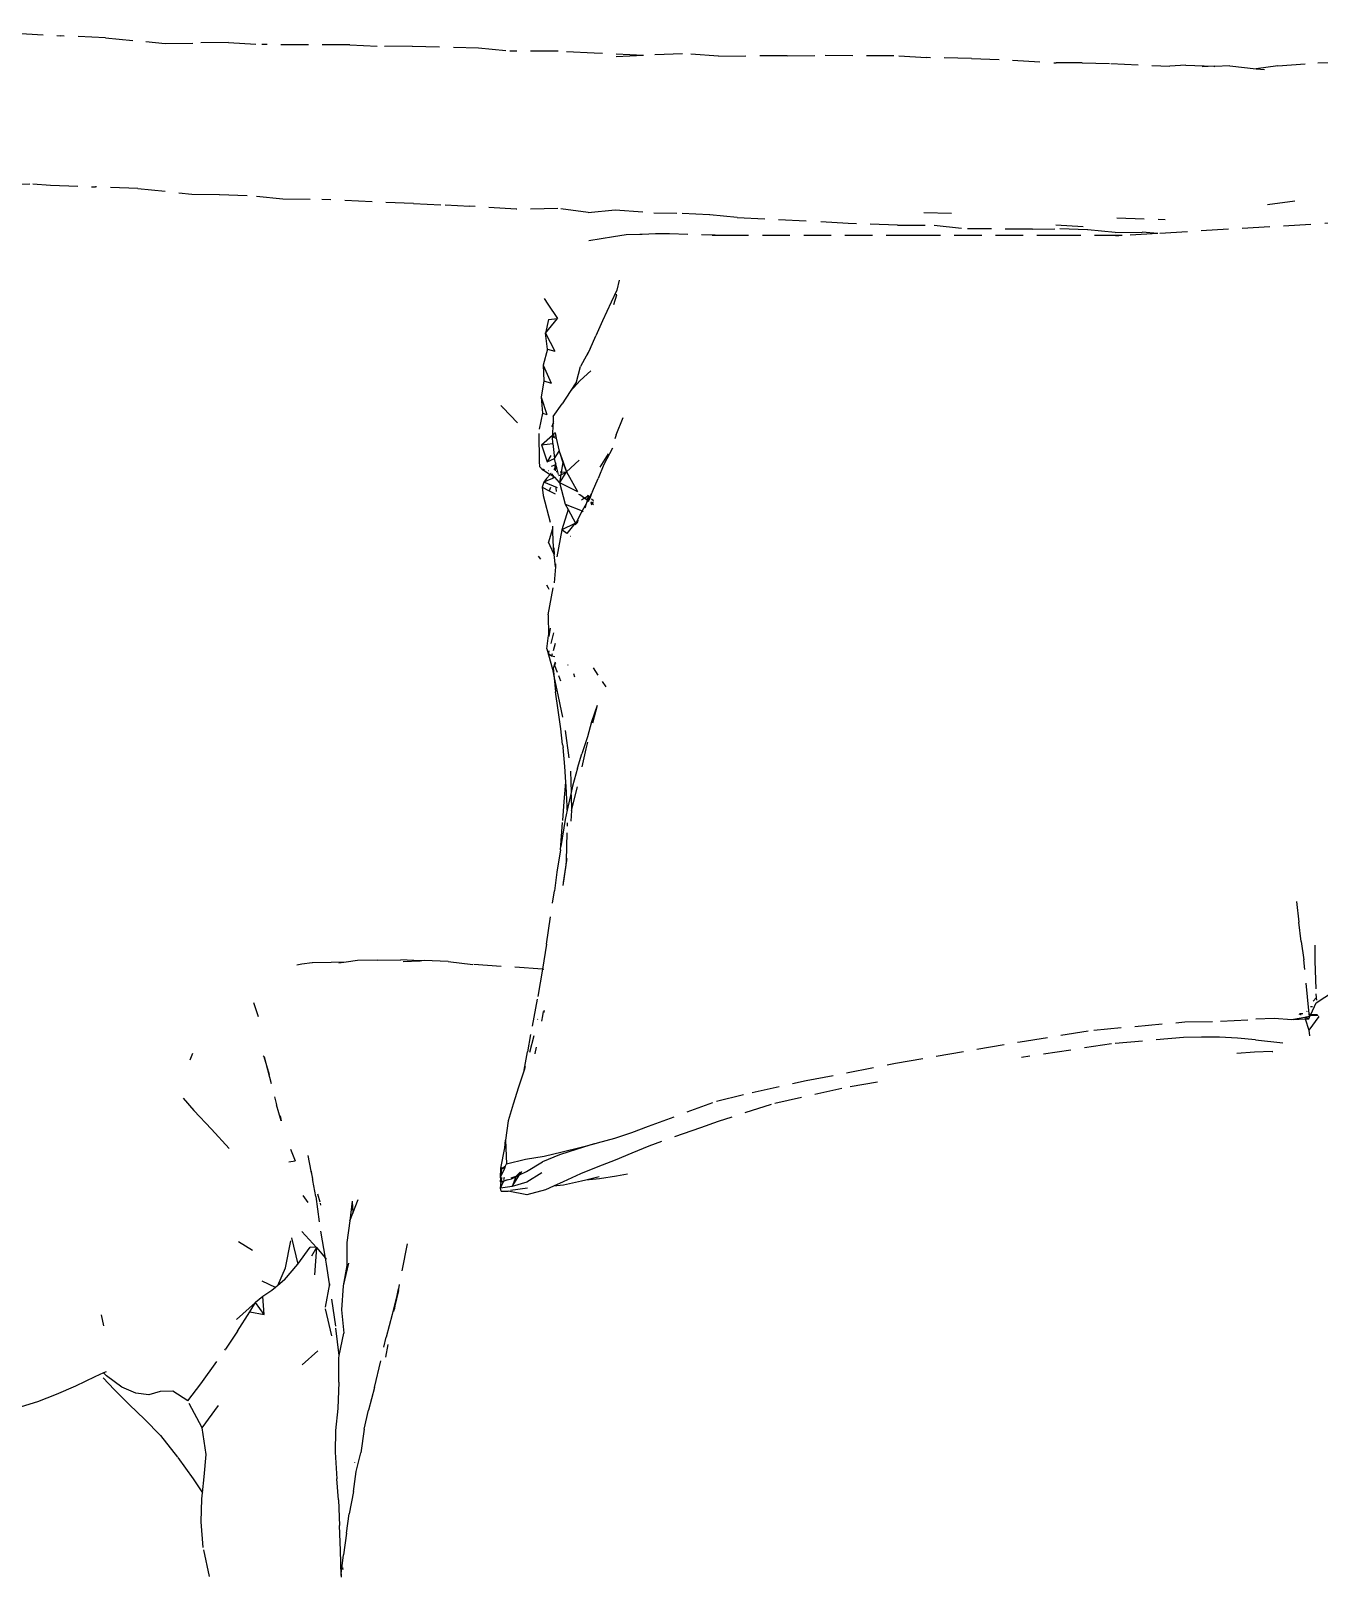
# Model space of a CAD drawing. Header units: millimetres. Extents: x 0 to 460473, y -68369 to 85219.
# Drawn here: x 230859.5 to 231152.2, y -39148.6 to -38797.5 of the extents above; entities that cross this region are included whole.
import ezdxf

# ---------------------------------------------------------------- set-up
doc = ezdxf.new("R2010")
doc.units = ezdxf.units.MM
doc.header["$LTSCALE"] = 50
doc.linetypes.add('HIDDEN2', pattern=[0.1875, 0.125, -0.0625])
doc.layers.add('hid', color=8, linetype='HIDDEN2')

msp = doc.modelspace()

# ---------------------------------------------------------------- linework, layer by layer
at = {"layer": 'hid'}
for p, q in [((230846.6980527, -38797.5183298), (230866.32699302, -38798.64749144)), ((230876.47734594, -38799.11008776), (230866.32699302, -38798.64749144)), ((230876.47734594, -38799.11008776), (230885.64058037, -38799.92663027)), ((230885.64058037, -38799.92663027), (230890.04483499, -38800.41655577)), ((230890.04483499, -38800.41655577), (230897.51581272, -38800.26457888)), ((230904.39583176, -38800.18859043), (230897.51581272, -38800.26457888)), ((230904.39583176, -38800.18859043), (230912.02242362, -38800.63252293)), ((230931.94909312, -38800.69717977), (230912.02242362, -38800.63252293)), ((230931.94909312, -38800.69717977), (230938.84542352, -38801.04546014)), ((230946.13285158, -38800.9904685), (230938.84542352, -38801.04546014)), ((230946.13285158, -38800.9904685), (230961.23979551, -38801.37974264)), ((230961.23979551, -38801.37974264), (230968.31855067, -38802.09363409)), ((230979.29722069, -38802.14129351), (230968.31855067, -38802.09363409)), ((230987.47108678, -38802.55989653), (230979.29722069, -38802.14129351)), ((230998.73515926, -38803.11388596), (230987.47108678, -38802.55989653)), ((230998.73515926, -38803.11388596), (230991.88415328, -38803.43776304)), ((231007.54212119, -38802.69754226), (230998.73515926, -38803.11388596)), ((231015.70623797, -38803.27745408), (231007.54212119, -38802.69754226)), ((231015.70623797, -38803.27745408), (231023.93166296, -38803.15747233)), ((231031.34264489, -38803.21079755), (231023.93166296, -38803.15747233)), ((231031.34264489, -38803.21079755), (231039.97491644, -38803.05082188)), ((231039.97491644, -38803.05082188), (231056.73436985, -38803.14614072)), ((231056.73436985, -38803.14614072), (231063.10029983, -38803.58874008)), ((231073.24765296, -38803.78537685), (231063.10029983, -38803.58874008)), ((231073.24765296, -38803.78537685), (231082.53350382, -38804.13265738)), ((231082.53350382, -38804.13265738), (231092.45531023, -38804.77655947)), ((231151.87365651, -38804.77689275), (231159.0105326, -38804.65924397)), ((231098.34427355, -38804.80922117), (231092.45531023, -38804.77655947)), ((231098.34427355, -38804.80922117), (231104.84425666, -38804.89420824)), ((231104.84425666, -38804.89420824), (231118.29587881, -38805.55444118)), ((231121.90125177, -38805.27481704), (231118.29587881, -38805.55444118)), ((231121.90125177, -38805.27481704), (231128.31780321, -38805.56010699)), ((231128.31780321, -38805.56010699), (231125.61799195, -38805.66242476)), ((231128.31780321, -38805.56010699), (231128.52555099, -38805.58021324)), ((231131.92411361, -38805.48411854), (231128.52555099, -38805.58021324)), ((231131.92411361, -38805.48411854), (231137.89098795, -38806.11376724)), ((231142.8002283, -38805.45545623), (231137.89098795, -38806.11376724)), ((231137.89098795, -38806.11376724), (231139.76631539, -38806.31165938)), ((231142.8002283, -38805.45545623), (231151.87365651, -38804.77689275)), ((230852.99554997, -38832.34170132), (230859.96312539, -38832.26238005)), ((230859.96312539, -38832.26238005), (230863.95228402, -38832.53167243)), ((230863.95228402, -38832.53167243), (230874.19263066, -38832.95194186)), ((230883.83076939, -38833.29422315), (230874.19263066, -38832.95194186)), ((230883.83076939, -38833.29422315), (230896.06335176, -38834.59669177)), ((230896.06335176, -38834.59669177), (230902.38390991, -38834.68767793)), ((230902.38390991, -38834.68767793), (230910.74995007, -38835.03695815)), ((230910.74995007, -38835.03695815), (230916.75290543, -38835.63653365)), ((230916.75290543, -38835.63653365), (230925.61053622, -38835.82183881)), ((230946.4215814, -38836.76969468), (230925.61053622, -38835.82183881)), ((231140.48701501, -38836.94633449), (231148.32321721, -38835.92715613)), ((230946.4215814, -38836.76969468), (230953.67357444, -38837.03865378)), ((230953.67357444, -38837.03865378), (230959.27343298, -38837.36327109)), ((230969.78544812, -38838.0431677), (230959.27343298, -38837.36327109)), ((230979.26253561, -38837.88452516), (230969.78544812, -38838.0431677)), ((230986.10112005, -38838.74972693), (230979.26253561, -38837.88452516)), ((230986.10112005, -38838.74972693), (230992.28837502, -38838.13482043)), ((230992.28837502, -38838.13482043), (231001.02020211, -38838.83204775)), ((231001.02020211, -38838.83204775), (231006.23440011, -38838.95736203)), ((231013.71325229, -38839.29131125), (231006.23440011, -38838.95736203)), ((231020.01487427, -38839.8858875), (231013.71325229, -38839.29131125)), ((231068.6409125, -38839.02501841), (231060.62697273, -38838.76472465)), ((231187.76883704, -38839.26488223), (231115.51211616, -38843.556149)), ((231020.01487427, -38839.8858875), (231037.01412341, -38840.73442515)), ((231045.23017406, -38841.26201159), (231037.01412341, -38840.73442515)), ((231056.43589071, -38841.6749488), (231045.23017406, -38841.26201159)), ((231056.43589071, -38841.6749488), (231064.73218575, -38841.64728634)), ((231064.73218575, -38841.64728634), (231072.27028379, -38842.46349556)), ((231087.10518423, -38842.59214267), (231072.27028379, -38842.46349556)), ((231087.10518423, -38842.59214267), (231092.12983298, -38842.49049146)), ((231099.53612773, -38842.69646014), (231092.12983298, -38842.49049146)), ((231092.35875448, -38841.59862707), (231099.36738953, -38841.98790121)), ((231105.87787191, -38843.30470098), (231099.53612773, -38842.69646014)), ((231105.87787191, -38843.30470098), (231112.00738091, -38843.2697063)), ((231106.22322276, -38839.97787352), (231117.20189279, -38840.38581149)), ((231115.51211616, -38843.556149), (231112.00738091, -38843.2697063)), ((230991.90559674, -38844.34427654), (230986.29216132, -38845.19252348)), ((230994.73514316, -38843.8416863), (230991.90559674, -38844.34427654)), ((230997.83864361, -38843.76769755), (230994.73514316, -38843.8416863)), ((230998.3802279, -38843.78252863), (230997.83864361, -38843.76769755)), ((231001.44553567, -38843.64221663), (230998.3802279, -38843.78252863)), ((231004.63811439, -38843.65938068), (231001.44553567, -38843.64221663)), ((231018.11958801, -38843.99306912), (231004.63811439, -38843.65938068)), ((231018.11958801, -38843.99306912), (231014.30018437, -38843.98999708)), ((231060.08724502, -38844.02682481), (231018.11958801, -38843.99306912)), ((231094.3078853, -38843.99582952), (231060.08724502, -38844.02682481)), ((231107.42260164, -38844.03657856), (231094.3078853, -38843.99582952)), ((231107.42260164, -38844.03657856), (231106.00149076, -38844.12097716)), ((231115.51211616, -38843.556149), (231107.42260164, -38844.03657856)), ((230992.62875455, -38856.43093868), (230991.36483883, -38859.11886329)), ((230992.53761156, -38857.55010183), (230992.57157082, -38857.35562294)), ((230993.13665947, -38854.11945682), (230992.62875455, -38856.43093868)), ((230976.12502047, -38858.2838236), (230976.96253672, -38859.62911904)), ((230976.96253672, -38859.62911904), (230979.17631526, -38862.84696307)), ((230991.36483883, -38859.11886329), (230989.41323281, -38863.40687793)), ((230992.53761156, -38857.55010183), (230991.88955375, -38859.72317598)), ((230976.46469367, -38866.15862618), (230979.17631526, -38862.84696307)), ((230977.15056527, -38863.08409368), (230976.46469367, -38866.15862618)), ((230977.15056527, -38863.08409368), (230979.17631526, -38862.84696307)), ((230989.41323281, -38863.40687793), (230987.87189078, -38866.76703366)), ((230976.85899554, -38869.8284015), (230976.46469367, -38866.15862618)), ((230976.46469367, -38866.15862618), (230978.54607455, -38870.2586694)), ((230986.56413345, -38869.76747627), (230987.87189078, -38866.76703366)), ((230976.85899554, -38869.8284015), (230975.89776318, -38873.44251861)), ((230976.85899554, -38869.8284015), (230978.54607455, -38870.2586694)), ((230986.56413345, -38869.76747627), (230984.41098832, -38873.77963401)), ((230986.00468214, -38871.05104892), (230986.56413345, -38869.76747627)), ((230975.89776318, -38873.44251861), (230976.05748672, -38876.99531171)), ((230975.89776318, -38873.44251861), (230977.71746109, -38877.56672483)), ((230983.50529604, -38877.24110767), (230984.41098832, -38873.77963401)), ((230984.33062214, -38876.97014887), (230986.73893955, -38874.71649156)), ((230976.05748672, -38876.99531171), (230975.42728399, -38880.74424166)), ((230976.05748672, -38876.99531171), (230977.71746109, -38877.56672483)), ((230982.06061666, -38879.42127616), (230984.33062214, -38876.97014887)), ((230983.50529604, -38877.24110767), (230982.06061666, -38879.42127616)), ((230975.42728399, -38880.74424166), (230975.77330406, -38884.37768917)), ((230975.42728399, -38880.74424166), (230976.70021973, -38884.65264736)), ((230982.06061666, -38879.42127616), (230980.21712128, -38882.2548453)), ((230966.75520543, -38883.0560568), (230966.29514702, -38882.64135417)), ((230966.68225863, -38883.06731557), (230966.75520543, -38883.0560568)), ((230970.04314904, -38886.54385979), (230966.75520543, -38883.0560568)), ((230975.77330406, -38884.37768917), (230974.97849545, -38887.99497247)), ((230975.77330406, -38884.37768917), (230976.70021973, -38884.65264736)), ((230978.2054371, -38885.11924308), (230978.17528637, -38886.30094417)), ((230978.2054371, -38885.11924308), (230980.21712128, -38882.2548453)), ((230992.5007117, -38889.291442), (230994.09302767, -38885.38486935)), ((230975.0399333, -38895.24570328), (230974.97849545, -38887.99497247)), ((230977.83830157, -38887.37278624), (230978.12817093, -38886.91234943)), ((230978.00549084, -38889.75937085), (230978.49686649, -38888.94682773)), ((230978.12817093, -38886.91234943), (230978.02219991, -38889.37160555)), ((230978.02219991, -38889.37160555), (230978.49686649, -38888.94682773)), ((230978.17528637, -38886.30094417), (230978.12817093, -38886.91234943)), ((230978.12817093, -38886.91234943), (230978.357227, -38886.54851019)), ((230978.34445621, -38886.42825933), (230978.17528637, -38886.30094417)), ((230978.61040141, -38888.81894572), (230978.49686649, -38888.94682773)), ((230978.61040141, -38888.81894572), (230978.76675839, -38889.56477535)), ((230975.55842845, -38891.57642788), (230978.02219991, -38889.37160555)), ((230975.55842845, -38891.57642788), (230978.11886274, -38891.28813839)), ((230975.55842845, -38891.57642788), (230976.85012247, -38895.39201436)), ((230978.02219991, -38889.37160555), (230978.00549084, -38889.75937085)), ((230978.76675839, -38889.56477535), (230978.00549084, -38889.75937085)), ((230978.11886274, -38891.28813839), (230978.00549084, -38889.75937085)), ((230978.00549084, -38889.75937085), (230978.87969491, -38890.06697697)), ((230978.14277141, -38891.26926059), (230978.11886274, -38891.28813839)), ((230978.11886274, -38891.28813839), (230978.45507191, -38894.70411896)), ((230978.76675839, -38889.56477535), (230978.87969491, -38890.06697697)), ((230978.87969491, -38890.06697697), (230979.56064596, -38893.01528636)), ((230991.64523384, -38892.32631386), (230989.66755512, -38896.07141106)), ((230992.36297781, -38889.78006331), (230992.18328722, -38890.23746482)), ((230992.5007117, -38889.291442), (230992.36297781, -38889.78006331)), ((230975.17628702, -38896.56733565), (230975.0399333, -38895.24570328)), ((230976.85012247, -38895.39201436), (230978.45507191, -38894.70411896)), ((230977.62471818, -38893.98406179), (230976.88902317, -38895.26618589)), ((230978.45507191, -38894.70411896), (230979.56064596, -38893.01528636)), ((230978.70208281, -38895.65572894), (230978.45507191, -38894.70411896)), ((230978.70208281, -38895.65572894), (230978.63031719, -38896.10902062)), ((230978.75347149, -38895.85370395), (230978.70208281, -38895.65572894)), ((230978.75347149, -38895.85370395), (230978.73078343, -38896.07015246)), ((230978.80245767, -38896.04242328), (230978.75347149, -38895.85370395)), ((230979.56064596, -38893.01528636), (230980.35082001, -38895.59431693)), ((230979.56064596, -38893.01528636), (230980.42995257, -38895.5209706)), ((230980.35082001, -38895.59431693), (230980.01438355, -38897.75944857)), ((230980.42995257, -38895.5209706), (230980.35082001, -38895.59431693)), ((230980.35082001, -38895.59431693), (230981.19286196, -38897.67833338)), ((230980.42995257, -38895.5209706), (230981.19286196, -38897.67833338)), ((230981.19286196, -38897.67833338), (230984.07415834, -38895.0329023)), ((230990.678107, -38893.59312123), (230988.79290703, -38896.64082447)), ((230975.77054341, -38897.21540377), (230975.17628702, -38896.56733565)), ((230975.86308694, -38897.05412458), (230975.77054341, -38897.21540377)), ((230975.77054341, -38897.21540377), (230975.9776084, -38897.13529491)), ((230976.17547291, -38897.275537), (230975.77054341, -38897.21540377)), ((230975.77054341, -38897.21540377), (230976.23273026, -38897.50217793)), ((230976.67101879, -38899.23704906), (230976.03349607, -38900.01281174)), ((230976.23273026, -38897.50217793), (230977.50300922, -38898.2903509)), ((230977.50300922, -38898.2903509), (230976.67101879, -38899.23704906)), ((230976.78591326, -38899.69183421), (230978.06752628, -38899.14510432)), ((230977.10813009, -38897.44582209), (230977.07115887, -38897.43945327)), ((230977.50300922, -38898.2903509), (230977.5072595, -38898.21947852)), ((230977.5422907, -38898.24430788), (230977.50300922, -38898.2903509)), ((230977.50300922, -38898.2903509), (230978.17170272, -38898.69042151)), ((230977.6418049, -38898.05575839), (230977.66031759, -38898.03323142)), ((230977.69284724, -38898.06783601), (230977.67373266, -38898.09024078)), ((230977.76845071, -38898.14826192), (230978.19354567, -38898.59508695)), ((230977.76943359, -38896.44207742), (230978.63031719, -38896.10902062)), ((230978.17170272, -38898.69042151), (230978.06752628, -38899.14510432)), ((230978.06752628, -38899.14510432), (230978.52937408, -38898.94808228)), ((230978.19354567, -38898.59508695), (230978.17170272, -38898.69042151)), ((230978.17170272, -38898.69042151), (230978.33970051, -38898.80949471)), ((230978.52937408, -38898.94808228), (230978.33970051, -38898.80949471)), ((230978.38763438, -38897.14820379), (230978.48444291, -38897.03040337)), ((230978.48444291, -38897.03040337), (230978.45382313, -38897.22380644)), ((230978.47245881, -38897.24509264), (230978.51119544, -38897.20869007)), ((230978.63031719, -38896.10902062), (230978.48444291, -38897.03040337)), ((230978.48444291, -38897.03040337), (230978.57817763, -38896.91634329)), ((230978.51119544, -38897.20869007), (230978.49655009, -38897.27261038)), ((230978.57817763, -38896.91634329), (230978.51119544, -38897.20869007)), ((230978.51119544, -38897.20869007), (230978.68872272, -38897.04185967)), ((230979.64712029, -38900.1229656), (230978.52937408, -38898.94808228)), ((230978.57817763, -38896.91634329), (230978.63588179, -38896.84612659)), ((230978.63031719, -38896.10902062), (230978.73078343, -38896.07015246)), ((230978.69597894, -38896.40219409), (230978.63588179, -38896.84612659)), ((230978.68368046, -38897.48635596), (230978.68872272, -38897.04185967)), ((230978.68872272, -38897.04185967), (230978.69597894, -38896.40219409)), ((230978.68872272, -38897.04185967), (230978.98870735, -38896.75995057)), ((230978.73078343, -38896.07015246), (230978.69597894, -38896.40219409)), ((230978.73078343, -38896.07015246), (230978.80245767, -38896.04242328)), ((230978.98870735, -38896.75995057), (230978.80245767, -38896.04242328)), ((230979.23282087, -38897.7003984), (230978.84544747, -38897.67113079)), ((230979.23282087, -38897.7003984), (230978.98870735, -38896.75995057)), ((230979.38527824, -38898.28774071), (230979.23282087, -38897.7003984)), ((230979.48366585, -38898.54098604), (230979.9227032, -38898.34945605)), ((230981.08903728, -38897.84064295), (230979.64712029, -38900.1229656)), ((230979.9227032, -38898.34945605), (230979.64712029, -38900.1229656)), ((230980.01438355, -38897.75944857), (230979.74557883, -38897.7391393)), ((230980.01438355, -38897.75944857), (230979.9227032, -38898.34945605)), ((230979.9227032, -38898.34945605), (230981.08903728, -38897.84064295)), ((230981.08903728, -38897.84064295), (230980.01438355, -38897.75944857)), ((230981.19286196, -38897.67833338), (230981.08903728, -38897.84064295)), ((230981.19286196, -38897.67833338), (230983.71942039, -38902.1751496)), ((230987.14112712, -38902.19964588), (230988.37096886, -38899.19926878)), ((230989.66755512, -38896.07141106), (230988.37096886, -38899.19926878)), ((230976.03349607, -38900.01281174), (230975.68352324, -38901.20996303)), ((230975.68352324, -38901.20996303), (230975.8966883, -38903.0783456)), ((230975.68352324, -38901.20996303), (230977.25933921, -38902.01003594)), ((230976.03349607, -38900.01281174), (230976.78591326, -38899.69183421)), ((230979.12767022, -38901.32277921), (230976.03349607, -38900.01281174)), ((230977.5399895, -38901.27077328), (230977.25933921, -38902.01003594)), ((230977.25933921, -38902.01003594), (230978.63549048, -38902.70873514)), ((230978.76873949, -38901.31102211), (230978.83598795, -38902.14414333)), ((230979.64712029, -38900.1229656), (230980.89602023, -38905.04487991)), ((230979.64712029, -38900.1229656), (230983.71942039, -38902.1751496)), ((230984.21456718, -38902.95853049), (230984.02080595, -38902.86053735)), ((230985.32099888, -38903.68290631), (230984.21456718, -38902.95853049)), ((230986.91440412, -38902.62303459), (230986.46627765, -38903.42274292)), ((230986.91440412, -38902.62303459), (230986.55912268, -38903.50580601)), ((230987.14112712, -38902.19964588), (230986.91440412, -38902.62303459)), ((230975.8966883, -38903.0783456), (230977.91319187, -38910.85646998)), ((230981.56644569, -38906.27824269), (230980.14223843, -38910.86082888)), ((230980.89602023, -38905.04487991), (230981.56644569, -38906.27824269)), ((230980.89602023, -38905.04487991), (230984.78697813, -38906.59584782)), ((230981.56644569, -38906.27824269), (230983.23271577, -38909.34363269)), ((230985.32099888, -38903.68290631), (230984.58222372, -38904.1372703)), ((230985.65343172, -38904.97780879), (230984.78697813, -38906.59584782)), ((230984.856861, -38903.27164954), (230985.36426046, -38903.65629942)), ((230985.36426046, -38903.65629942), (230985.32099888, -38903.68290631)), ((230985.91233443, -38904.07005101), (230985.32099888, -38903.68290631)), ((230986.17203382, -38903.15949993), (230985.36426046, -38903.65629942)), ((230985.36426046, -38903.65629942), (230985.91233443, -38904.07005101)), ((230985.65343172, -38904.97780879), (230985.37740433, -38905.94560866)), ((230985.91233443, -38904.07005101), (230985.65343172, -38904.97780879)), ((230986.08055614, -38904.18018501), (230985.65343172, -38904.97780879)), ((230986.17203382, -38903.15949993), (230985.91233443, -38904.07005101)), ((230986.08055614, -38904.18018501), (230985.91233443, -38904.07005101)), ((230986.17203382, -38903.15949993), (230985.98078699, -38903.04911282)), ((230986.09817555, -38904.14728205), (230986.08055614, -38904.18018501)), ((230986.23103498, -38904.27870282), (230986.08055614, -38904.18018501)), ((230986.08055614, -38904.18018501), (230986.21817868, -38904.30363858)), ((230986.08055614, -38904.18018501), (230986.24528866, -38904.25105673)), ((230986.47166427, -38903.46995272), (230986.09817555, -38904.14728205)), ((230986.21817868, -38904.30363858), (230986.11094435, -38904.51162766)), ((230986.46627765, -38903.42274292), (230986.17203382, -38903.15949993)), ((230986.23103498, -38904.27870282), (230986.21817868, -38904.30363858)), ((230986.24528866, -38904.25105673), (230986.23103498, -38904.27870282)), ((230986.55912268, -38903.50580601), (230986.24528866, -38904.25105673)), ((230986.44407615, -38903.22816282), (230986.46627765, -38903.42274292)), ((230986.46627765, -38903.42274292), (230986.47166427, -38903.46995272)), ((230986.47166427, -38903.46995272), (230986.55912268, -38903.50580601)), ((230986.55912268, -38903.50580601), (230986.60730032, -38903.54890776)), ((230986.68651554, -38904.65867584), (230987.05257293, -38904.92928147)), ((230986.97446396, -38904.7654224), (230986.70407974, -38904.58840308)), ((230986.89872839, -38903.80963165), (230987.32953249, -38904.19504724)), ((230986.90781912, -38905.18078468), (230987.05257293, -38904.92928147)), ((230987.08284931, -38904.87667762), (230986.97446396, -38904.7654224)), ((230987.05257293, -38904.92928147), (230987.08284931, -38904.87667762)), ((230987.05257293, -38904.92928147), (230987.34390938, -38905.14465012)), ((230987.08284931, -38904.87667762), (230987.33326514, -38904.44159141)), ((230987.34390938, -38905.14465012), (230987.08284931, -38904.87667762)), ((230987.34339332, -38905.11056445), (230987.08284931, -38904.87667762)), ((230983.12315549, -38909.4756491), (230980.14223843, -38910.86082888)), ((230983.12315549, -38909.4756491), (230981.25092956, -38911.7419153)), ((230983.23271577, -38909.34363269), (230983.12315549, -38909.4756491)), ((230983.16898893, -38909.76643854), (230983.64957079, -38909.2739477)), ((230983.46621919, -38909.06226903), (230983.23271577, -38909.34363269)), ((230983.96251902, -38908.76562451), (230983.35358896, -38909.3291018)), ((230984.78697813, -38906.59584782), (230983.46621919, -38909.06226903)), ((230983.64957079, -38909.2739477), (230983.57679906, -38909.20458073)), ((230983.64957079, -38909.2739477), (230983.76611446, -38909.15451604)), ((230983.68752541, -38909.31012654), (230983.64957079, -38909.2739477)), ((230984.78697813, -38906.59584782), (230985.01286299, -38906.68588738)), ((230977.91319187, -38910.85646998), (230977.11403278, -38913.65807021)), ((230978.02952378, -38910.44864692), (230977.91319187, -38910.85646998)), ((230977.91319187, -38910.85646998), (230978.06082684, -38911.42664183)), ((230978.01683727, -38910.05228516), (230978.02952378, -38910.44864692)), ((230978.02952378, -38910.44864692), (230978.06082684, -38911.42664183)), ((230978.06082684, -38911.42664183), (230978.17122278, -38914.87571839)), ((230980.14223843, -38910.86082888), (230978.73606462, -38918.61414994)), ((230981.25092956, -38911.7419153), (230980.14223843, -38910.86082888)), ((230982.11327418, -38912.42722802), (230982.06279992, -38912.38711569)), ((230975.36564141, -38917.52614871), (230974.86576777, -38916.8919586)), ((230978.33825263, -38916.3391867), (230977.11403278, -38913.65807021)), ((230978.17122278, -38914.87571839), (230978.33825263, -38916.3391867)), ((230978.33005909, -38914.99244684), (230978.38769997, -38916.44747939)), ((230978.38769997, -38916.44747939), (230978.33825263, -38916.3391867)), ((230978.67654536, -38919.30321183), (230978.38769997, -38916.44747939)), ((230978.67654536, -38919.30321183), (230978.40022034, -38922.91682902)), ((230978.73606462, -38918.61414994), (230978.67654536, -38919.30321183)), ((230977.09583754, -38924.11164733), (230976.73266855, -38923.43774325)), ((230977.07727079, -38930.19822183), (230978.40022034, -38922.91682902)), ((230977.28716472, -38924.41639498), (230977.09583754, -38924.11164733)), ((230977.07727079, -38930.19822183), (230977.14572586, -38934.90900552)), ((230977.52564325, -38933.19543275), (230977.19838994, -38935.08581518)), ((230977.68667554, -38936.72514148), (230978.3058032, -38934.3020978)), ((230976.70823258, -38937.91721476), (230977.14572586, -38934.90900552)), ((230976.70823258, -38937.91721476), (230978.00188481, -38942.56050872)), ((230978.65807345, -38936.70535426), (230978.17035084, -38938.34898956)), ((230977.09368944, -38939.04587648), (230977.25665689, -38938.40808033)), ((230977.80053015, -38939.59529293), (230977.09368944, -38939.04587648)), ((230977.96475273, -38939.04185943), (230977.80053015, -38939.59529293)), ((230978.56143326, -38939.75792498), (230977.80053015, -38939.59529293)), ((230978.45992783, -38941.53899738), (230978.20346733, -38942.29554901)), ((230978.45992783, -38941.53899738), (230978.73917349, -38940.84260421)), ((230978.80994635, -38941.27450339), (230978.45992783, -38941.53899738)), ((230979.13504465, -38943.25845138), (230978.45992783, -38941.53899738)), ((230981.62125341, -38941.67291085), (230981.53188698, -38941.56723414)), ((230978.00188481, -38942.56050872), (230978.41559376, -38944.47627623)), ((230978.20346733, -38942.29554901), (230978.41559376, -38944.47627623)), ((230978.41559376, -38944.47627623), (230979.03061956, -38947.32428435)), ((230978.41559376, -38944.47627623), (230978.72512931, -38947.65840021)), ((230979.93012017, -38945.28342801), (230979.4479415, -38944.05536788)), ((230983.09060783, -38944.33257752), (230982.86724462, -38943.60829466)), ((230988.43717545, -38943.90988411), (230987.35426476, -38942.21632908)), ((230979.32736222, -38951.88025825), (230978.72512931, -38947.65840021)), ((230979.03061956, -38947.32428435), (230980.91204261, -38956.49455661)), ((230989.33147728, -38945.30811132), (230990.17586684, -38946.54695035)), ((230979.92449319, -38956.12361302), (230979.32736222, -38951.88025825)), ((230988.17695256, -38950.76176166), (230986.87196545, -38954.51202474)), ((230988.17695256, -38950.76176166), (230987.10260553, -38954.83104657)), ((230986.87196545, -38954.51202474), (230986.00078469, -38957.88634498)), ((230980.33038916, -38959.6565758), (230979.92449319, -38956.12361302)), ((230980.91204261, -38956.49455661), (230982.12165164, -38965.70732241)), ((230986.00078469, -38957.88634498), (230984.68448416, -38961.7452582)), ((230985.96135051, -38959.15375765), (230985.57883662, -38960.60259862)), ((230980.33038916, -38959.6565758), (230980.42362906, -38960.35013701)), ((230980.84030679, -38964.66681396), (230980.42362906, -38960.35013701)), ((230983.72081806, -38965.03842412), (230984.68448416, -38961.7452582)), ((230985.57883662, -38960.60259862), (230984.68375082, -38964.69884072)), ((230981.0525786, -38968.17728017), (230980.84030679, -38964.66681396)), ((230982.12165164, -38965.70732241), (230982.26058001, -38970.54623425)), ((230983.72081806, -38965.03842412), (230982.58534063, -38969.08297578)), ((230980.67962064, -38972.60860635), (230981.0525786, -38968.17728017)), ((230981.15806809, -38969.13080185), (230981.0525786, -38968.17728017)), ((230981.36381471, -38973.65478061), (230981.15806809, -38969.13080185)), ((230982.58534063, -38969.08297578), (230982.26058001, -38970.54623425)), ((230982.37864957, -38974.65862797), (230983.68285196, -38969.26624014)), ((230980.34622331, -38976.93628163), (230980.67962064, -38972.60860635)), ((230982.26058001, -38970.54623425), (230981.37352986, -38974.54297397)), ((230982.27708212, -38971.12100681), (230982.37864957, -38974.65862797)), ((230980.90248846, -38976.66532283), (230979.81638396, -38983.58910922)), ((230981.37352986, -38974.54297397), (230980.90248846, -38976.66532283)), ((230981.37352986, -38974.54297397), (230981.36381471, -38973.65478061)), ((230982.37864957, -38974.65862797), (230982.17398662, -38977.06343931)), ((230979.81638396, -38983.58910922), (230980.34622331, -38976.93628163)), ((230981.18270921, -38985.97349902), (230981.41322008, -38978.17159379)), ((230981.41322008, -38978.17159379), (230981.40555725, -38977.47103074)), ((230979.81638396, -38983.58910922), (230979.01918396, -38988.67116393)), ((230981.18270921, -38985.97349902), (230980.4160303, -38991.0396695)), ((230980.48316747, -38991.72624043), (230981.15059103, -38987.06057549)), ((230981.15059103, -38987.06057549), (230981.18270921, -38985.97349902)), ((230981.24733024, -38985.54648691), (230981.18270921, -38985.97349902)), ((230979.01918396, -38988.67116393), (230978.44523294, -38992.92685015)), ((230976.69870236, -39005.01484542), (230978.44523294, -38992.92685015)), ((231147.04243554, -38995.28949089), (231147.54758311, -38999.98644336)), ((231148.14969713, -39004.38144173), (231147.54758311, -38999.98644336)), ((231148.14969713, -39004.38144173), (231148.71103532, -39008.56447234)), ((230976.69870236, -39005.01484542), (230975.71790434, -39010.71749044)), ((231151.21689378, -39005.24597694), (231151.20110915, -39008.89425552)), ((230921.07821997, -39009.59082072), (230919.93928947, -39009.76794157)), ((230923.39823536, -39009.23002337), (230921.07821997, -39009.59082072)), ((230923.4695223, -39009.22935677), (230923.39823536, -39009.23002337)), ((230927.7600617, -39009.2196916), (230923.4695223, -39009.22935677)), ((230931.13665801, -39009.10600871), (230927.7600617, -39009.2196916)), ((230931.13665801, -39009.10600871), (230929.46129404, -39009.36466956)), ((230933.70960482, -39008.70876929), (230931.13665801, -39009.10600871)), ((230938.34396522, -39008.65977674), (230933.70960482, -39008.70876929)), ((230938.34396522, -39008.65977674), (230943.55686096, -39008.56679088)), ((230947.97800417, -39008.78250517), (230943.55686096, -39008.56679088)), ((230944.06489054, -39008.95339876), (230947.97800417, -39008.78250517)), ((230948.32472443, -39008.79942218), (230947.97800417, -39008.78250517)), ((230948.88799276, -39008.74276412), (230948.32472443, -39008.79942218)), ((230954.30779502, -39008.98472733), (230948.88799276, -39008.74276412)), ((230954.30779502, -39008.98472733), (230959.95545558, -39009.60130024)), ((230975.71790434, -39010.71749044), (230959.95545558, -39009.60130024)), ((230975.71790434, -39010.71749044), (230974.55353906, -39017.48744887)), ((230976.0454242, -39010.74068318), (230975.71790434, -39010.71749044)), ((231149.89222707, -39020.09338595), (231148.71103532, -39008.56447234)), ((231151.20110915, -39008.89425552), (231151.4857211, -39016.32745859)), ((230910.07889499, -39018.27905126), (230911.12755002, -39021.46482964)), ((230974.55353906, -39017.48744887), (230972.99500896, -39025.55205592)), ((231150.28815699, -39020.98030756), (231151.48887802, -39018.37098119)), ((231151.60451494, -39017.16881856), (231150.80605651, -39017.93371967)), ((231151.60451494, -39017.16881856), (231151.4857211, -39016.32745859)), ((231151.48887802, -39018.37098119), (231155.44729166, -39015.79753916)), ((231151.6836431, -39017.72924543), (231151.60451494, -39017.16881856)), ((230974.67390688, -39022.05399947), (230974.65270199, -39022.1482078)), ((230975.58012132, -39022.49981066), (230975.81723848, -39021.33253086)), ((230975.81723848, -39021.33253086), (230975.99764028, -39020.3090066)), ((230976.15339874, -39020.10368021), (230976.07648441, -39020.56681396)), ((230976.07648441, -39020.56681396), (230976.13792019, -39020.12408459)), ((231129.77998862, -39022.53701438), (231137.81543172, -39022.06825232)), ((231142.01197521, -39021.91177612), (231137.81543172, -39022.06825232)), ((231146.00511502, -39022.18673431), (231142.01197521, -39021.91177612)), ((231146.34381339, -39022.12623953), (231146.00511502, -39022.18673431)), ((231148.92550438, -39021.66512474), (231146.34381339, -39022.12623953)), ((231146.34381339, -39022.12623953), (231149.03165639, -39022.00494376)), ((231148.04426019, -39021.08858196), (231147.63177059, -39020.89022759)), ((231148.46262397, -39020.86327816), (231147.82430289, -39020.82235733)), ((231148.07875354, -39021.07000607), (231148.04426019, -39021.08858196)), ((231149.1484374, -39021.62530677), (231148.92550438, -39021.66512474)), ((231148.92550438, -39021.66512474), (231149.03165639, -39022.00494376)), ((231149.03165639, -39022.00494376), (231149.83330221, -39021.96876745)), ((231149.03165639, -39022.00494376), (231149.82611657, -39024.54820856)), ((231149.99832087, -39021.47350942), (231149.1484374, -39021.62530677)), ((231149.1484374, -39021.62530677), (231149.83330221, -39021.96876745)), ((231149.4102448, -39020.26329125), (231149.35814001, -39020.38101086)), ((231152.10989397, -39021.45917827), (231149.82611657, -39024.54820856)), ((231149.83330221, -39021.96876745), (231150.18981382, -39021.19402033)), ((231149.83330221, -39021.96876745), (231149.99832087, -39021.47350942)), ((231149.99832087, -39021.47350942), (231149.89222707, -39020.09338595)), ((231150.18981382, -39021.19402033), (231150.02028543, -39021.18406139)), ((231150.28815699, -39020.98030756), (231150.03298965, -39020.96394955)), ((231150.18981382, -39021.19402033), (231150.28815699, -39020.98030756)), ((231152.00468221, -39021.3006348), (231150.18981382, -39021.19402033)), ((231150.66508282, -39019.28199411), (231150.23060389, -39019.29369514)), ((231151.85893283, -39021.08100524), (231150.28815699, -39020.98030756)), ((230972.99500896, -39025.55205592), (230972.31284245, -39029.47395957)), ((230973.81477993, -39025.83013121), (230972.79625242, -39029.60689226)), ((231084.28883682, -39027.17947512), (231100.97840099, -39024.5358771)), ((231100.97840099, -39024.5358771), (231121.69552733, -39022.67432683)), ((231121.69552733, -39022.67432683), (231129.77998862, -39022.53701438)), ((231149.82611657, -39024.54820856), (231150.00801619, -39025.8483442)), ((230974.09277006, -39029.82174002), (230974.38358303, -39028.39012658)), ((231055.98351378, -39032.06189938), (231084.28883682, -39027.17947512)), ((231105.03610585, -39027.64057168), (231084.59933819, -39030.79259239)), ((231121.40169558, -39026.21662153), (231105.03610585, -39027.64057168)), ((231125.48879022, -39026.11980292), (231121.40169558, -39026.21662153)), ((231129.57466964, -39026.17046189), (231125.48879022, -39026.11980292)), ((231133.66422113, -39026.39359462), (231129.57466964, -39026.17046189)), ((231137.75511993, -39026.71721208), (231133.66422113, -39026.39359462)), ((231141.49989298, -39029.37030866), (231137.52315862, -39029.55144778)), ((231137.75511993, -39026.71721208), (231145.85997574, -39027.67723277)), ((231141.49989298, -39029.37030866), (231141.71353623, -39029.41787911)), ((230896.24170531, -39029.88687071), (230895.63969431, -39031.33732846)), ((230912.26139029, -39030.38519203), (230912.5561773, -39030.58410966)), ((230912.5561773, -39030.58410966), (230915.3071168, -39041.53377801)), ((230913.74193913, -39034.73258682), (230912.5561773, -39030.58410966)), ((230971.57723113, -39033.64065932), (230972.31284245, -39029.47395957)), ((230971.82210035, -39032.83192343), (230971.57723113, -39033.64065932)), ((230974.0624897, -39029.95509429), (230974.09277006, -39029.82174002)), ((231035.62684153, -39036.02662985), (231055.98351378, -39032.06189938)), ((231137.52315862, -39029.55144778), (231133.51913468, -39029.88423051)), ((230971.57723113, -39033.64065932), (230970.32852049, -39037.5320676)), ((231023.39628479, -39038.69805697), (231035.62684153, -39036.02662985)), ((231051.84397325, -39036.38140924), (231043.75033178, -39037.79152815)), ((230970.32852049, -39037.5320676), (230969.07698646, -39041.39064755)), ((231015.31739766, -39040.67375655), (231023.39628479, -39038.69805697)), ((231043.75033178, -39037.79152815), (231027.67749397, -39041.44797216)), ((230894.10359345, -39040.01121385), (230896.53221898, -39042.79125347)), ((230896.53221898, -39042.79125347), (230900.52167351, -39047.07493544)), ((230916.40209082, -39045.15789361), (230915.3071168, -39041.53377801)), ((230969.07698646, -39041.39064755), (230967.92843222, -39045.193236)), ((230999.82918035, -39046.39072058), (231015.31739766, -39040.67375655)), ((231027.67749397, -39041.44797216), (231015.6746618, -39045.29022125)), ((230916.13746101, -39044.01099954), (230916.40209082, -39045.15789361)), ((230967.92843222, -39045.193236), (230967.36469497, -39049.51307914)), ((230996.01846522, -39047.8141708), (230999.82918035, -39046.39072058)), ((231011.64947062, -39046.7121717), (230999.90245337, -39050.91253301)), ((231015.6746618, -39045.29022125), (231011.64947062, -39046.7121717)), ((230900.52167351, -39047.07493544), (230904.54277098, -39051.43269749)), ((230967.23170457, -39051.27081186), (230967.36469497, -39049.51307914)), ((230967.36469497, -39049.51307914), (230967.60097724, -39054.91125831)), ((230987.48371579, -39050.34710941), (230983.61395897, -39051.56193426)), ((230984.25472881, -39051.18049226), (230987.48371579, -39050.34710941)), ((230987.48371579, -39050.34710941), (230988.22296036, -39050.15631466)), ((230988.22296036, -39050.15631466), (230992.15930896, -39049.06931328)), ((230992.15930896, -39049.06931328), (230996.01846522, -39047.8141708)), ((230904.54277098, -39051.43269749), (230904.54642879, -39051.47426649)), ((230918.53523005, -39051.62001743), (230919.57010761, -39054.25184414)), ((230923.17341015, -39056.59748747), (230922.50163575, -39053.02136458)), ((230966.32449326, -39055.89544199), (230967.23170457, -39051.27081186)), ((230967.60097724, -39054.91125831), (230971.91088769, -39053.87291619)), ((230971.91088769, -39053.87291619), (230976.162504, -39053.18285446)), ((230979.64802617, -39052.91756146), (230975.78816407, -39054.44782877)), ((230976.162504, -39053.18285446), (230980.2479112, -39052.2068362)), ((230983.61395897, -39051.56193426), (230979.64802617, -39052.91756146)), ((230980.2479112, -39052.2068362), (230984.25472881, -39051.18049226)), ((230996.08490594, -39052.4951257), (230992.22627886, -39054.05955448)), ((230999.90245337, -39050.91253301), (230996.08490594, -39052.4951257)), ((230918.08610816, -39054.45453202), (230919.57010761, -39054.25184414)), ((230923.17341015, -39056.59748747), (230923.19322725, -39056.67235298)), ((230923.19322725, -39056.67235298), (230923.53435613, -39058.47321021)), ((230923.59002753, -39058.17139469), (230923.19322725, -39056.67235298)), ((230966.17825104, -39058.11493783), (230966.32449326, -39055.89544199)), ((230966.2471696, -39057.95974776), (230967.15959388, -39055.9051606)), ((230966.42331887, -39056.05741736), (230966.2471696, -39057.95974776)), ((230966.42331887, -39056.05741736), (230967.38424816, -39055.39928651)), ((230966.52624656, -39055.7398879), (230966.42331887, -39056.05741736)), ((230967.15959388, -39055.9051606), (230966.42331887, -39056.05741736)), ((230967.15959388, -39055.9051606), (230967.38424816, -39055.39928651)), ((230967.38424816, -39055.39928651), (230967.60097724, -39054.91125831)), ((230968.84780396, -39060.10546849), (230970.5399983, -39057.46290376)), ((230969.65809055, -39057.90407111), (230970.5399983, -39057.46290376)), ((230970.65178616, -39056.81919926), (230969.70719744, -39057.77065685)), ((230970.5399983, -39057.46290376), (230971.05610466, -39056.65694168)), ((230970.5399983, -39057.46290376), (230972.0937433, -39056.68565516)), ((230972.0937433, -39056.68565516), (230975.78816407, -39054.44782877)), ((230975.57030489, -39056.94944838), (230972.18099627, -39059.11578564)), ((230984.40501791, -39057.23290528), (230980.45744877, -39059.01780054)), ((230988.32584234, -39055.59365454), (230984.40501791, -39057.23290528)), ((230992.22627886, -39054.05955448), (230988.32584234, -39055.59365454)), ((230995.08884586, -39057.28261912), (230992.58960093, -39057.74332767)), ((230923.53435613, -39058.47321021), (230923.52464444, -39058.52586091)), ((230923.58599031, -39058.70840466), (230923.52464444, -39058.52586091)), ((230924.27702279, -39062.3326154), (230923.58599031, -39058.70840466)), ((230966.23363242, -39058.10594308), (230966.15216018, -39058.98580541)), ((230966.17825104, -39058.11493783), (230966.15216018, -39058.98580541)), ((230966.15216018, -39058.98580541), (230966.39848377, -39058.92636188)), ((230966.15216018, -39058.98580541), (230966.39245542, -39058.9827075)), ((230966.17825104, -39058.11493783), (230966.2471696, -39057.95974776)), ((230966.23187913, -39060.48357766), (230966.86308244, -39058.97664014)), ((230966.23187913, -39060.48357766), (230966.39245542, -39058.9827075)), ((230968.84780396, -39060.10546849), (230966.23187913, -39060.48357766)), ((230966.36049079, -39061.16730703), (230966.23187913, -39060.48357766)), ((230966.39245542, -39058.9827075), (230966.39848377, -39058.92636188)), ((230966.39245542, -39058.9827075), (230966.86308244, -39058.97664014)), ((230966.39848377, -39058.92636188), (230966.91251728, -39058.80231382)), ((230966.40775939, -39058.83966475), (230966.4907268, -39058.06418718)), ((230967.75192958, -39058.59974441), (230966.86308244, -39058.97664014)), ((230966.86308244, -39058.97664014), (230966.91251728, -39058.80231382)), ((230966.91251728, -39058.80231382), (230967.75192958, -39058.59974441)), ((230966.99755266, -39058.50244627), (230967.15230283, -39057.95673753)), ((230967.75192958, -39058.59974441), (230968.74787211, -39058.35940066)), ((230968.45282019, -39060.89684815), (230972.31602249, -39060.35076452)), ((230969.70719744, -39057.77065685), (230968.58090879, -39058.15563397)), ((230969.70719744, -39057.77065685), (230968.63721944, -39058.22435706)), ((230968.74787211, -39058.35940066), (230969.65809055, -39057.90407111)), ((230969.65809055, -39057.90407111), (230968.84780396, -39060.10546849)), ((230972.18099627, -39059.11578564), (230968.84780396, -39060.10546849)), ((230969.70719744, -39057.77065685), (230969.65809055, -39057.90407111)), ((230976.43868537, -39060.86385317), (230972.20490271, -39061.99401466)), ((230978.2440916, -39060.0345247), (230976.43868537, -39060.86385317)), ((230980.45744877, -39059.01780054), (230978.2440916, -39060.0345247)), ((230980.51731311, -39059.76268728), (230978.2440916, -39060.0345247)), ((230984.62174937, -39058.89398604), (230980.51731311, -39059.76268728)), ((230985.63428768, -39058.63210961), (230984.62174937, -39058.89398604)), ((230988.61520949, -39057.86114309), (230985.63428768, -39058.63210961)), ((230988.71166575, -39058.35773424), (230985.63428768, -39058.63210961)), ((230992.58960093, -39057.74332767), (230988.71166575, -39058.35773424)), ((230921.33365006, -39062.12598492), (230922.47589823, -39063.70440681)), ((230924.27702279, -39062.3326154), (230925.00671158, -39068.09740549)), ((230924.60942108, -39061.75377493), (230925.1818377, -39063.59143522)), ((230925.26582046, -39063.86104966), (230925.34153885, -39064.31263551)), ((230932.52705091, -39063.42578251), (230931.98209175, -39067.86510748)), ((230932.52705091, -39063.42578251), (230932.66349479, -39066.13690114)), ((230932.66349479, -39066.13690114), (230933.88487688, -39063.03917463)), ((230966.36049079, -39061.16730703), (230967.96478804, -39061.15480893)), ((230972.20490271, -39061.99401466), (230967.96478804, -39061.15480893)), ((230931.98209175, -39067.86510748), (230931.29624657, -39072.80435643)), ((230931.98209175, -39067.86510748), (230932.66349479, -39066.13690114)), ((230921.10147779, -39070.27728437), (230924.387284, -39073.91485424)), ((230926.47118068, -39076.35764303), (230925.00671158, -39068.09740549)), ((230909.89129041, -39074.64940921), (230906.71671211, -39072.63804838)), ((230917.3669936, -39078.53715138), (230918.70258737, -39071.7058568)), ((230918.70258737, -39071.7058568), (230920.20432584, -39077.70627772)), ((230920.20432584, -39077.70627772), (230922.98947637, -39073.88819162)), ((230924.387284, -39073.91485424), (230922.98947637, -39073.88819162)), ((230924.387284, -39073.91485424), (230923.25439901, -39075.93413879)), ((230924.387284, -39073.91485424), (230923.88012208, -39080.76647906)), ((230924.387284, -39073.91485424), (230926.47118068, -39076.35764303)), ((230931.29624657, -39072.80435643), (230931.32342716, -39078.00756524)), ((230944.98908518, -39073.13230656), (230943.00449243, -39083.35908484)), ((230915.60772295, -39082.59037579), (230917.3669936, -39078.53715138)), ((230917.17271065, -39081.30839666), (230920.20432584, -39077.70627772)), ((230926.47118068, -39076.35764303), (230926.65189466, -39076.56947987)), ((230926.71695898, -39077.74393866), (230926.47118068, -39076.35764303)), ((230927.36864822, -39082.20534512), (230926.71695898, -39077.74393866)), ((230931.67171751, -39077.47564613), (230930.48541888, -39082.6815212)), ((230931.32342716, -39078.00756524), (230930.48541888, -39082.6815212)), ((230915.12107747, -39082.98901748), (230912.09026344, -39081.56435774)), ((230917.17271065, -39081.30839666), (230915.60772295, -39082.59037579)), ((230912.21253152, -39085.04982775), (230910.57341068, -39086.47161156)), ((230914.27751026, -39083.68003604), (230912.21253152, -39085.04982775)), ((230912.51519342, -39089.16320228), (230912.21253152, -39085.04982775)), ((230915.12107747, -39082.98901748), (230914.27751026, -39083.68003604)), ((230915.60772295, -39082.59037579), (230915.12107747, -39082.98901748)), ((230927.36864822, -39082.20534512), (230926.38709008, -39087.51711925)), ((230928.77466293, -39091.83079665), (230927.36864822, -39082.20534512)), ((230930.48541888, -39082.6815212), (230930.05629342, -39088.11736131)), ((230943.00449243, -39083.35908484), (230941.61375486, -39089.18186611)), ((230943.00449243, -39083.35908484), (230941.88263661, -39088.51239904)), ((230942.28966008, -39087.21613268), (230943.00449243, -39083.35908484)), ((230942.28966008, -39087.21613268), (230943.13488355, -39083.69612905)), ((230910.57341068, -39086.47161156), (230906.26129271, -39090.27370009)), ((230906.42872529, -39092.9386282), (230909.24260515, -39088.54396311)), ((230909.24260515, -39088.54396311), (230910.57341068, -39086.47161156)), ((230909.24260515, -39088.54396311), (230912.51519342, -39089.16320228)), ((230912.51519342, -39089.16320228), (230910.57341068, -39086.47161156)), ((230927.91304706, -39093.9781368), (230926.38709008, -39087.51711925)), ((230930.05629342, -39088.11736131), (230930.58852087, -39093.43655249)), ((230942.1207698, -39087.91949031), (230942.19232378, -39087.74133381)), ((230942.19232378, -39087.74133381), (230942.28966008, -39087.21613268)), ((230876.1026088, -39091.76104197), (230875.58477714, -39089.26732571)), ((230929.58472732, -39098.469639), (230928.77466293, -39091.83079665)), ((230941.61375486, -39089.18186611), (230940.21268958, -39094.33641566)), ((230906.42872529, -39092.9386282), (230903.73181675, -39097.03933799)), ((230929.58472732, -39098.469639), (230930.58852087, -39093.43655249)), ((230937.61568979, -39105.75467943), (230940.21268958, -39094.33641566)), ((230940.62702871, -39095.97164396), (230940.06212445, -39098.88026736)), ((230898.11366651, -39104.913474), (230903.73181675, -39097.03933799)), ((230921.14608005, -39100.57580025), (230924.74644031, -39097.40328265)), ((230929.45720919, -39099.10902328), (230929.58472732, -39098.469639)), ((230929.49235639, -39104.49753725), (230929.45720919, -39099.10902328)), ((230876.05324906, -39102.44673918), (230874.06233964, -39103.30771817)), ((230876.61703748, -39102.20292599), (230876.05324906, -39102.44673918)), ((230876.57728485, -39102.9500848), (230876.05324906, -39102.44673918)), ((230876.73587774, -39103.10241606), (230876.57728485, -39102.9500848)), ((230880.21194235, -39105.66535968), (230876.73587774, -39103.10241606)), ((230869.63619922, -39105.40673233), (230865.26854777, -39107.35376961)), ((230874.06233964, -39103.30771817), (230869.63619922, -39105.40673233)), ((230875.95428248, -39103.5683681), (230878.40313681, -39106.18794688)), ((230878.40313681, -39106.18794688), (230881.89320285, -39109.65408649)), ((230883.39905589, -39107.07047935), (230880.21194235, -39105.66535968)), ((230891.76453631, -39106.60055081), (230888.91821212, -39106.66154153)), ((230895.20051194, -39108.76222211), (230891.76453631, -39106.60055081)), ((230895.20051194, -39108.76222211), (230898.11366651, -39104.913474)), ((230929.49235639, -39104.49753725), (230929.28106534, -39110.50595696)), ((230937.61568979, -39105.75467943), (230936.20518841, -39110.93055906)), ((230861.04080488, -39108.98618805), (230857.3467214, -39110.10790878)), ((230865.26854777, -39107.35376961), (230861.04080488, -39108.98618805)), ((230881.89320285, -39109.65408649), (230885.36206861, -39112.97491487)), ((230886.298744, -39107.3750997), (230883.39905589, -39107.07047935)), ((230888.91821212, -39106.66154153), (230886.298744, -39107.3750997)), ((230898.43507842, -39114.88495777), (230895.20051194, -39108.76222211)), ((230898.43507842, -39114.88495777), (230903.82400159, -39107.46441945)), ((230885.36206861, -39112.97491487), (230888.95048804, -39116.63702469)), ((230929.28106534, -39110.50595696), (230928.75496187, -39115.52052779)), ((230935.22302656, -39115.23657097), (230936.20518841, -39110.93055906)), ((230888.95048804, -39116.63702469), (230892.86737292, -39121.65059567)), ((230899.3231517, -39120.97669814), (230898.43507842, -39114.88495777)), ((230928.75496187, -39115.52052779), (230928.6778203, -39120.47110835)), ((230935.22302656, -39115.23657097), (230934.4946273, -39120.56309437)), ((230928.6778203, -39120.47110835), (230929.05996174, -39126.46786317)), ((230933.39336914, -39124.83444488), (230934.4946273, -39120.56309437)), ((230892.86737292, -39121.65059567), (230896.39464179, -39126.48586043)), ((230898.91296284, -39126.05625909), (230899.3231517, -39120.97669814)), ((230933.1410926, -39122.86328306), (230933.13080856, -39122.77365401)), ((230896.39464179, -39126.48586043), (230898.52520834, -39129.68272422)), ((230898.52520834, -39129.68272422), (230898.91296284, -39126.05625909)), ((230929.43046449, -39131.25813477), (230929.05996174, -39126.46786317)), ((230932.83464467, -39129.35309112), (230933.39336914, -39124.83444488)), ((230898.22468723, -39136.30536731), (230898.38291651, -39131.01350531)), ((230898.38291651, -39131.01350531), (230898.52520834, -39129.68272422)), ((230932.83464467, -39129.35309112), (230931.85861835, -39134.43431848)), ((230929.43046449, -39131.25813477), (230929.61916338, -39137.11991012)), ((230931.19976223, -39138.87730956), (230931.85861835, -39134.43431848)), ((230898.6928433, -39142.09915299), (230898.22468723, -39136.30536731)), ((230929.8295843, -39142.7733838), (230929.61916338, -39137.11991012)), ((230931.19976223, -39138.87730956), (230930.55765829, -39143.76823252)), ((230900.09920699, -39148.72447889), (230898.6928433, -39142.09915299)), ((230929.97752221, -39148.46951766), (230929.8295843, -39142.7733838)), ((230930.04287154, -39148.09457467), (230930.55765829, -39143.76823252)), ((230929.97752221, -39148.46951766), (230929.97521547, -39148.84857081)), ((230930.04287154, -39148.09457467), (230929.97752221, -39148.46951766)), ((230930.33494026, -39146.66844673), (230930.39370625, -39147.12138932))]:
    msp.add_line(p, q, dxfattribs=at)

doc.saveas('drawing.dxf')
